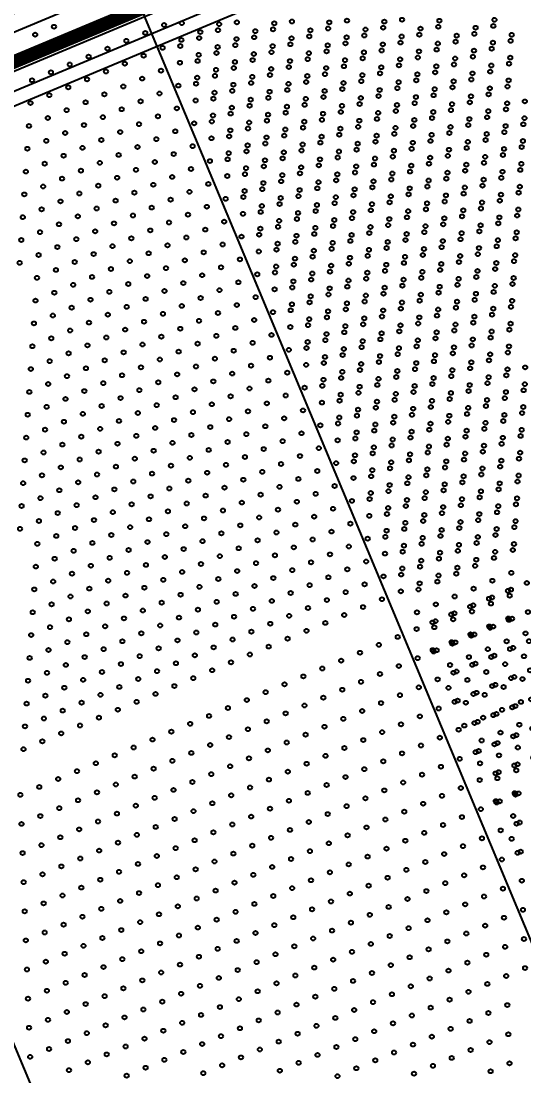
# Model space of a CAD drawing. Header units: millimetres. Extents: x 712803 to 922331, y -1382701 to -1225629.
# Drawn here: x 789080 to 789818, y -1316865 to -1315318 of the extents above; entities that cross this region are included whole.
import ezdxf

# ---------------------------------------------------------------- set-up
doc = ezdxf.new("R2010")
doc.units = ezdxf.units.MM
doc.header["$LTSCALE"] = 10
doc.header["$MEASUREMENT"] = 0
doc.linetypes.add('ACAD_ISO05W100', pattern=[33, 24, -3, 0, -3, 0, -3])
for name, color, linetype in [('I—平顶—分格线', 8, 'Continuous'), ('I—平顶—消防设施', 10, 'Continuous'), ('I—平顶—造型', 122, 'Continuous'), ('I—装饰—尺寸标注', 232, 'Continuous')]:
    doc.layers.add(name, color=color, linetype=linetype)
doc.styles.add('ARIAL', font='arial.ttf')
doc.dimstyles.new('XD30', dxfattribs={"dimscale": 30, "dimtxt": 2.5, "dimasz": 1, "dimexe": 1, "dimexo": 1, "dimgap": 0.8, "dimtad": 1, "dimdec": 0, "dimrnd": 5, "dimdsep": 46, "dimtxsty": 'ARIAL', "dimblk1": 'ARCHTICK', "dimblk2": 'ARCHTICK', "dimsah": 1, "dimcen": -0.9, "dimdle": 1, "dimclrd": 256, "dimclre": 256, "dimclrt": 40, "dimaunit": 1, "dimadec": 0, "dimazin": 0, "dimtfac": 0.35, "dimtdec": 0, "dimtix": 1, "dimtmove": 2, "dimatfit": 3, "dimldrblk": 'ARCHTICK', "dimfxl": 0, "dimtvp": 0.8, "dimtolj": 1, "dimtzin": 0, "dimarcsym": 0})

# ---------------------------------------------------------------- blocks, each defined once
blk = doc.blocks.new('_ArchTick')
at = {"color": 0, "linetype": 'ByBlock', "const_width": 0.15}
blk.add_lwpolyline([(-0.5, -0.5), (0.5, 0.5)], dxfattribs=at)
blk = doc.blocks.new('*D1586')
at = {"layer": 'Defpoints', "color": 0, "ltscale": 50, "transparency": 16777216}
for p in [(712802.6, -1325596.1, 277.1), (794966.1, -1327810.6, 276.8), (794557.8, -1327981.3)]:
    blk.add_point(p, dxfattribs=at)
at = {"layer": 'I—装饰—尺寸标注', "lineweight": -2, "ltscale": 50, "transparency": 16777216}
for p, q in [((781534.8, -1296829.9), (794569.3, -1328009)), ((781408, -1296915.4), (781574.1, -1296846)), ((794673.4, -1327932.9), (794530.1, -1327992.9))]:
    blk.add_line(p, q, dxfattribs=at)
at = {"layer": 'I—装饰—尺寸标注', "lineweight": -2, "ltscale": 50, "transparency": 16777216, "xscale": 30, "yscale": 30, "zscale": 30}
for p, rotation in [((781546.4, -1296857.5), 112.6875065896419), ((794557.8, -1327981.3), 292.6875065896419)]:
    blk.add_blockref('_ArchTick', p, dxfattribs=dict(at, rotation=rotation))
at = {"layer": 'I—装饰—尺寸标注', "color": 40, "ltscale": 50, "transparency": 16777216, "insert": (788109.6, -1312395.4), "char_height": 75, "attachment_point": 5, "rotation": 292.6875, "style": 'ARIAL'}
blk.add_mtext('\\A1;33735', dxfattribs=at)
blk = doc.blocks.new('4560')
at = {"layer": 'I—平顶—分格线', "color": 1}
for centre in [(-2960, -470), (-2920, -485), (-2960, -500), (-2880, -500), (-2920, -515), (-2840, -515), (-2960, -530), (-2880, -530), (-2800, -530), (-2920, -545), (-2840, -545), (-2760, -545), (-2960, -560), (-2920, -575), (-2880, -560), (-2840, -575), (-2800, -560), (-2760, -575), (-2720, -560), (-2680, -575), (-2960, -590), (-2880, -590), (-2800, -590), (-2720, -590), (-2640, -590), (-2920, -605), (-2840, -605), (-2760, -605), (-2680, -605), (-2600, -605), (-2960, -620), (-2880, -620), (-2800, -620), (-2720, -620), (-2640, -620), (-2560, -620), (-2920, -635), (-2840, -635), (-2760, -635), (-2680, -635), (-2600, -635), (-2520, -635), (-2960, -650), (-2880, -650), (-2800, -650), (-2720, -650), (-2640, -650), (-2560, -650), (-2480, -650), (-2920, -665), (-2840, -665), (-2760, -665), (-2680, -665), (-2600, -665), (-2520, -665), (-2440, -665), (-2960, -680), (-2880, -680), (-2800, -680), (-2720, -680), (-2640, -680), (-2560, -680), (-2480, -680), (-2920, -695), (-2840, -695), (-2760, -695), (-2680, -695), (-2600, -695), (-2520, -695), (-2440, -695), (-2960, -710), (-2880, -710), (-2800, -710), (-2720, -710), (-2640, -710), (-2560, -710), (-2480, -710), (-2400, -710), (-2920, -725), (-2840, -725), (-2760, -725), (-2680, -725), (-2600, -725), (-2520, -725), (-2440, -725), (-2360, -725), (-2960, -740), (-2880, -740), (-2800, -740), (-2720, -740), (-2640, -740), (-2560, -740), (-2480, -740), (-2400, -740), (-2320, -740), (-2920, -755), (-2840, -755), (-2760, -755), (-2680, -755), (-2600, -755), (-2520, -755), (-2440, -755), (-2360, -755), (-2960, -770), (-2880, -770), (-2800, -770), (-2720, -770), (-2640, -770), (-2560, -770), (-2480, -770), (-2400, -770), (-2320, -770), (-2920, -785), (-2840, -785), (-2760, -785), (-2680, -785), (-2600, -785), (-2520, -785), (-2440, -785), (-2360, -785), (-2960, -800), (-2880, -800), (-2800, -800), (-2720, -800), (-2640, -800), (-2560, -800), (-2480, -800), (-2400, -800), (-2920, -815), (-2840, -815), (-2760, -815), (-2680, -815), (-2600, -815), (-2520, -815), (-2440, -815), (-2360, -815), (-2960, -830), (-2880, -830), (-2800, -830), (-2720, -830), (-2640, -830), (-2560, -830), (-2480, -830), (-2400, -830), (-2920, -845), (-2840, -845), (-2760, -845), (-2680, -845), (-2600, -845), (-2520, -845), (-2440, -845), (-2360, -845), (-2960, -860), (-2880, -860), (-2800, -860), (-2720, -860), (-2640, -860), (-2560, -860), (-2480, -860), (-2400, -860), (-2920, -875), (-2840, -875), (-2760, -875), (-2680, -875), (-2600, -875), (-2520, -875), (-2440, -875), (-2360, -875), (-2960, -890), (-2880, -890), (-2800, -890), (-2720, -890), (-2640, -890), (-2560, -890), (-2480, -890), (-2400, -890), (-2920, -905), (-2840, -905), (-2760, -905), (-2680, -905), (-2600, -905), (-2520, -905), (-2440, -905), (-2960, -920), (-2880, -920), (-2800, -920), (-2720, -920), (-2640, -920), (-2560, -920), (-2480, -920), (-2400, -920), (-2920, -935), (-2840, -935), (-2760, -935), (-2680, -935), (-2600, -935), (-2520, -935), (-2440, -935), (-2960, -950), (-2880, -950), (-2800, -950), (-2720, -950), (-2640, -950), (-2560, -950), (-2480, -950), (-2400, -950), (-2920, -965), (-2840, -965), (-2760, -965), (-2680, -965), (-2600, -965), (-2520, -965), (-2440, -965), (-2960, -980), (-2880, -980), (-2800, -980), (-2720, -980), (-2640, -980), (-2560, -980), (-2480, -980), (-2400, -980), (-2920, -995), (-2840, -995), (-2760, -995), (-2680, -995), (-2600, -995), (-2520, -995), (-2440, -995), (-2960, -1010), (-2880, -1010), (-2800, -1010), (-2720, -1010), (-2640, -1010), (-2560, -1010), (-2480, -1010), (-2920, -1025), (-2840, -1025), (-2760, -1025), (-2680, -1025), (-2600, -1025), (-2520, -1025), (-2440, -1025), (-2960, -1040), (-2880, -1040), (-2800, -1040), (-2720, -1040), (-2640, -1040), (-2560, -1040), (-2480, -1040), (-2960, -1070), (-2920, -1055), (-2880, -1070), (-2840, -1055), (-2800, -1070), (-2760, -1055), (-2720, -1070), (-2680, -1055), (-2640, -1070), (-2600, -1055), (-2560, -1070), (-2520, -1055), (-2480, -1070), (-2440, -1055), (-2920, -1085), (-2840, -1085), (-2760, -1085), (-2680, -1085), (-2600, -1085), (-2520, -1085), (-2960, -1100), (-2880, -1100), (-2800, -1100), (-2720, -1100), (-2640, -1100), (-2560, -1100), (-2480, -1100), (-2920, -1115), (-2840, -1115), (-2760, -1115), (-2680, -1115), (-2600, -1115), (-2520, -1115), (-2960, -1130), (-2880, -1130), (-2800, -1130), (-2720, -1130), (-2640, -1130), (-2560, -1130), (-2480, -1130), (-2920, -1145), (-2840, -1145), (-2760, -1145), (-2680, -1145), (-2600, -1145), (-2520, -1145), (-2960, -1160), (-2880, -1160), (-2800, -1160), (-2720, -1160), (-2640, -1160), (-2560, -1160), (-2480, -1160), (-2920, -1175), (-2840, -1175), (-2760, -1175), (-2680, -1175), (-2600, -1175), (-2520, -1175), (-2960, -1190), (-2880, -1190), (-2800, -1190), (-2720, -1190), (-2640, -1190), (-2560, -1190), (-2920, -1205), (-2840, -1205), (-2760, -1205), (-2680, -1205), (-2600, -1205), (-2520, -1205), (-2960, -1220), (-2880, -1220), (-2800, -1220), (-2720, -1220), (-2640, -1220), (-2560, -1220), (-2920, -1235), (-2840, -1235), (-2760, -1235), (-2680, -1235), (-2600, -1235), (-2520, -1235), (-2960, -1250), (-2880, -1250), (-2800, -1250), (-2720, -1250), (-2640, -1250), (-2560, -1250), (-2920, -1265), (-2840, -1265), (-2760, -1265), (-2680, -1265), (-2600, -1265), (-2520, -1265), (-2960, -1280), (-2880, -1280), (-2800, -1280), (-2720, -1280), (-2640, -1280), (-2560, -1280), (-2920, -1295), (-2840, -1295), (-2760, -1295), (-2680, -1295), (-2600, -1295), (-2960, -1310), (-2880, -1310), (-2800, -1310), (-2720, -1310), (-2640, -1310), (-2560, -1310), (-2920, -1325), (-2840, -1325), (-2760, -1325), (-2680, -1325), (-2600, -1325), (-2960, -1340), (-2880, -1340), (-2800, -1340), (-2720, -1340), (-2640, -1340), (-2560, -1340), (-2920, -1355), (-2840, -1355), (-2760, -1355), (-2680, -1355), (-2600, -1355), (-2960, -1370), (-2880, -1370), (-2800, -1370), (-2720, -1370), (-2640, -1370), (-2920, -1385), (-2840, -1385), (-2760, -1385), (-2680, -1385), (-2600, -1385)]:
    blk.add_circle(centre, 3, dxfattribs=at)
blk = doc.blocks.new('30-1')
at = {"layer": 'I—平顶—分格线'}
for centre in [(-1370, -595.6), (-1385, -625.6), (-1355, -625.6), (-1325, -625.6), (-1295, -625.6), (-1370, -655.6), (-1340, -655.6), (-1310, -655.6), (-1280, -655.6), (-1250, -655.6), (-1220, -655.6), (-1385, -685.6), (-1355, -685.6), (-1325, -685.6), (-1295, -685.6), (-1265, -685.6), (-1235, -685.6), (-1205, -685.6), (-1175, -685.6), (-1145, -685.6), (-1370, -715.6), (-1340, -715.6), (-1310, -715.6), (-1280, -715.6), (-1250, -715.6), (-1220, -715.6), (-1190, -715.6), (-1160, -715.6), (-1130, -715.6), (-1100, -715.6), (-1070, -715.6), (-1385, -745.6), (-1355, -745.6), (-1325, -745.6), (-1295, -745.6), (-1265, -745.6), (-1235, -745.6), (-1205, -745.6), (-1175, -745.6), (-1145, -745.6), (-1115, -745.6), (-1085, -745.6), (-1055, -745.6), (-1025, -745.6), (-1370, -775.6), (-1340, -775.6), (-1310, -775.6), (-1280, -775.6), (-1250, -775.6), (-1220, -775.6), (-1190, -775.6), (-1160, -775.6), (-1130, -775.6), (-1100, -775.6), (-1070, -775.6), (-1040, -775.6), (-1010, -775.6), (-980, -775.6), (-950, -775.6), (-1385, -805.6), (-1355, -805.6), (-1325, -805.6), (-1295, -805.6), (-1265, -805.6), (-1235, -805.6), (-1205, -805.6), (-1175, -805.6), (-1145, -805.6), (-1115, -805.6), (-1085, -805.6), (-1055, -805.6), (-1025, -805.6), (-995, -805.6), (-965, -805.6), (-935, -805.6), (-1370, -835.6), (-1340, -835.6), (-1310, -835.6), (-1280, -835.6), (-1250, -835.6), (-1220, -835.6), (-1190, -835.6), (-1160, -835.6), (-1130, -835.6), (-1100, -835.6), (-1070, -835.6), (-1040, -835.6), (-1010, -835.6), (-980, -835.6), (-950, -835.6), (-1385, -865.6), (-1355, -865.6), (-1325, -865.6), (-1295, -865.6), (-1265, -865.6), (-1235, -865.6), (-1205, -865.6), (-1175, -865.6), (-1145, -865.6), (-1115, -865.6), (-1085, -865.6), (-1055, -865.6), (-1025, -865.6), (-995, -865.6), (-965, -865.6), (-1370, -895.6), (-1340, -895.6), (-1310, -895.6), (-1280, -895.6), (-1250, -895.6), (-1220, -895.6), (-1190, -895.6), (-1160, -895.6), (-1130, -895.6), (-1100, -895.6), (-1070, -895.6), (-1040, -895.6), (-1010, -895.6), (-980, -895.6), (-950, -895.6), (-1385, -925.6), (-1355, -925.6), (-1325, -925.6), (-1295, -925.6), (-1265, -925.6), (-1235, -925.6), (-1205, -925.6), (-1175, -925.6), (-1145, -925.6), (-1115, -925.6), (-1085, -925.6), (-1055, -925.6), (-1025, -925.6), (-995, -925.6), (-965, -925.6), (-1370, -955.6), (-1340, -955.6), (-1310, -955.6), (-1280, -955.6), (-1250, -955.6), (-1220, -955.6), (-1190, -955.6), (-1160, -955.6), (-1130, -955.6), (-1100, -955.6), (-1070, -955.6), (-1040, -955.6), (-1010, -955.6), (-980, -955.6), (-1385, -985.6), (-1355, -985.6), (-1325, -985.6), (-1295, -985.6), (-1265, -985.6), (-1235, -985.6), (-1205, -985.6), (-1175, -985.6), (-1145, -985.6), (-1115, -985.6), (-1085, -985.6), (-1055, -985.6), (-1025, -985.6), (-995, -985.6), (-1370, -1015.6), (-1340, -1015.6), (-1310, -1015.6), (-1280, -1015.6), (-1250, -1015.6), (-1220, -1015.6), (-1190, -1015.6), (-1160, -1015.6), (-1130, -1015.6), (-1100, -1015.6), (-1070, -1015.6), (-1040, -1015.6), (-1010, -1015.6), (-1385, -1045.6), (-1355, -1045.6), (-1325, -1045.6), (-1295, -1045.6), (-1265, -1045.6), (-1235, -1045.6), (-1205, -1045.6), (-1175, -1045.6), (-1145, -1045.6), (-1115, -1045.6), (-1085, -1045.6), (-1055, -1045.6), (-1025, -1045.6), (-1370, -1075.6), (-1340, -1075.6), (-1310, -1075.6), (-1280, -1075.6), (-1250, -1075.6), (-1220, -1075.6), (-1190, -1075.6), (-1160, -1075.6), (-1130, -1075.6), (-1100, -1075.6), (-1070, -1075.6), (-1040, -1075.6), (-1385, -1105.6), (-1355, -1105.6), (-1325, -1105.6), (-1295, -1105.6), (-1265, -1105.6), (-1235, -1105.6), (-1205, -1105.6), (-1175, -1105.6), (-1145, -1105.6), (-1115, -1105.6), (-1085, -1105.6), (-1055, -1105.6), (-1370, -1135.6), (-1340, -1135.6), (-1310, -1135.6), (-1280, -1135.6), (-1250, -1135.6), (-1220, -1135.6), (-1190, -1135.6), (-1160, -1135.6), (-1130, -1135.6), (-1100, -1135.6), (-1070, -1135.6), (-800, -1135.6), (-770, -1135.6), (-1385, -1165.6), (-1355, -1165.6), (-1325, -1165.6), (-1295, -1165.6), (-1265, -1165.6), (-1235, -1165.6), (-1205, -1165.6), (-1175, -1165.6), (-1145, -1165.6), (-1115, -1165.6), (-1085, -1165.6), (-815, -1165.6), (-785, -1165.6), (-755, -1165.6), (-725, -1165.6), (-695, -1165.6), (-1370, -1195.6), (-1340, -1195.6), (-1310, -1195.6), (-1280, -1195.6), (-1250, -1195.6), (-1220, -1195.6), (-1190, -1195.6), (-1160, -1195.6), (-1130, -1195.6), (-1100, -1195.6), (-830, -1195.6), (-800, -1195.6), (-770, -1195.6), (-740, -1195.6), (-710, -1195.6), (-680, -1195.6), (-650, -1195.6), (-620, -1195.6), (-1385, -1225.6), (-1355, -1225.6), (-1325, -1225.6), (-1295, -1225.6), (-1265, -1225.6), (-1235, -1225.6), (-1205, -1225.6), (-1175, -1225.6), (-1145, -1225.6), (-1115, -1225.6), (-845, -1225.6), (-815, -1225.6), (-785, -1225.6), (-755, -1225.6), (-725, -1225.6), (-695, -1225.6), (-665, -1225.6), (-635, -1225.6), (-605, -1225.6), (-575, -1225.6), (-545, -1225.6), (-1370, -1255.6), (-1340, -1255.6), (-1310, -1255.6), (-1280, -1255.6), (-1250, -1255.6), (-1220, -1255.6), (-1190, -1255.6), (-1160, -1255.6), (-1130, -1255.6), (-1100, -1255.6), (-860, -1255.6), (-830, -1255.6), (-800, -1255.6), (-770, -1255.6), (-740, -1255.6), (-710, -1255.6), (-680, -1255.6), (-650, -1255.6), (-620, -1255.6), (-590, -1255.6), (-560, -1255.6), (-530, -1255.6), (-500, -1255.6), (-470, -1255.6), (-1385, -1285.6), (-1355, -1285.6), (-1325, -1285.6), (-1295, -1285.6), (-1265, -1285.6), (-1235, -1285.6), (-1205, -1285.6), (-1175, -1285.6), (-1145, -1285.6), (-1115, -1285.6), (-875, -1285.6), (-845, -1285.6), (-815, -1285.6), (-785, -1285.6), (-755, -1285.6), (-725, -1285.6), (-695, -1285.6), (-665, -1285.6), (-635, -1285.6), (-605, -1285.6), (-575, -1285.6), (-545, -1285.6), (-515, -1285.6), (-485, -1285.6), (-455, -1285.6), (-425, -1285.6), (-395, -1285.6), (-1370, -1315.6), (-1340, -1315.6), (-1310, -1315.6), (-1280, -1315.6), (-1250, -1315.6), (-1220, -1315.6), (-1190, -1315.6), (-1160, -1315.6), (-1130, -1315.6), (-890, -1315.6), (-860, -1315.6), (-830, -1315.6), (-800, -1315.6), (-770, -1315.6), (-740, -1315.6), (-710, -1315.6), (-680, -1315.6), (-650, -1315.6), (-620, -1315.6), (-590, -1315.6), (-560, -1315.6), (-530, -1315.6), (-500, -1315.6), (-470, -1315.6), (-440, -1315.6), (-410, -1315.6), (-380, -1315.6), (-350, -1315.6), (-320, -1315.6), (-1385, -1345.6), (-1355, -1345.6), (-1325, -1345.6), (-1295, -1345.6), (-1265, -1345.6), (-1235, -1345.6), (-1205, -1345.6), (-1175, -1345.6), (-1145, -1345.6), (-905, -1345.6), (-875, -1345.6), (-845, -1345.6), (-815, -1345.6), (-785, -1345.6), (-755, -1345.6), (-725, -1345.6), (-695, -1345.6), (-665, -1345.6), (-635, -1345.6), (-605, -1345.6), (-575, -1345.6), (-545, -1345.6), (-515, -1345.6), (-485, -1345.6), (-455, -1345.6), (-425, -1345.6), (-395, -1345.6), (-365, -1345.6), (-335, -1345.6), (-305, -1345.6), (-275, -1345.6), (-245, -1345.6), (-1370, -1375.6), (-1340, -1375.6), (-1310, -1375.6), (-1280, -1375.6), (-1250, -1375.6), (-1220, -1375.6), (-1190, -1375.6), (-1160, -1375.6), (-920, -1375.6), (-890, -1375.6), (-860, -1375.6), (-830, -1375.6), (-800, -1375.6), (-770, -1375.6), (-740, -1375.6), (-710, -1375.6), (-680, -1375.6), (-650, -1375.6), (-620, -1375.6), (-590, -1375.6), (-560, -1375.6), (-530, -1375.6), (-500, -1375.6), (-470, -1375.6), (-440, -1375.6), (-410, -1375.6), (-380, -1375.6), (-350, -1375.6), (-320, -1375.6), (-290, -1375.6), (-260, -1375.6), (-230, -1375.6), (-200, -1375.6), (-170, -1375.6), (-1385, -1405.6), (-1355, -1405.6), (-1325, -1405.6), (-1295, -1405.6), (-1265, -1405.6), (-1235, -1405.6), (-1205, -1405.6), (-1175, -1405.6), (-935, -1405.6), (-905, -1405.6), (-875, -1405.6), (-845, -1405.6), (-815, -1405.6), (-785, -1405.6), (-755, -1405.6), (-725, -1405.6), (-695, -1405.6), (-665, -1405.6), (-635, -1405.6), (-605, -1405.6), (-575, -1405.6), (-545, -1405.6), (-515, -1405.6), (-485, -1405.6), (-455, -1405.6), (-425, -1405.6), (-395, -1405.6), (-365, -1405.6), (-335, -1405.6), (-305, -1405.6), (-275, -1405.6), (-245, -1405.6), (-215, -1405.6), (-185, -1405.6), (-155, -1405.6), (-1370, -1435.6), (-1340, -1435.6), (-1310, -1435.6), (-1280, -1435.6), (-1250, -1435.6), (-1220, -1435.6), (-1190, -1435.6), (-950, -1435.6), (-920, -1435.6), (-890, -1435.6), (-860, -1435.6), (-830, -1435.6), (-800, -1435.6), (-770, -1435.6), (-740, -1435.6), (-710, -1435.6), (-680, -1435.6), (-650, -1435.6), (-620, -1435.6), (-590, -1435.6), (-560, -1435.6), (-530, -1435.6), (-500, -1435.6), (-470, -1435.6), (-440, -1435.6), (-410, -1435.6), (-380, -1435.6), (-350, -1435.6), (-320, -1435.6), (-290, -1435.6), (-260, -1435.6), (-230, -1435.6), (-200, -1435.6), (-170, -1435.6), (-1385, -1465.6), (-1355, -1465.6), (-1325, -1465.6), (-1295, -1465.6), (-1265, -1465.6), (-1235, -1465.6), (-1205, -1465.6), (-935, -1465.6), (-905, -1465.6), (-875, -1465.6), (-845, -1465.6), (-815, -1465.6), (-785, -1465.6), (-755, -1465.6), (-725, -1465.6), (-695, -1465.6), (-665, -1465.6), (-635, -1465.6), (-605, -1465.6), (-575, -1465.6), (-545, -1465.6), (-515, -1465.6), (-485, -1465.6), (-455, -1465.6), (-425, -1465.6), (-395, -1465.6), (-365, -1465.6), (-335, -1465.6), (-305, -1465.6), (-275, -1465.6), (-245, -1465.6), (-215, -1465.6), (-185, -1465.6), (-1370, -1495.6), (-1340, -1495.6), (-1310, -1495.6), (-1280, -1495.6), (-1250, -1495.6), (-1220, -1495.6), (-950, -1495.6), (-920, -1495.6), (-890, -1495.6), (-860, -1495.6), (-830, -1495.6), (-800, -1495.6), (-770, -1495.6), (-740, -1495.6), (-710, -1495.6), (-680, -1495.6), (-650, -1495.6), (-620, -1495.6), (-590, -1495.6), (-560, -1495.6), (-530, -1495.6), (-500, -1495.6), (-470, -1495.6), (-440, -1495.6), (-410, -1495.6), (-380, -1495.6), (-350, -1495.6), (-320, -1495.6), (-290, -1495.6), (-260, -1495.6), (-230, -1495.6), (-200, -1495.6), (-1385, -1525.6), (-1355, -1525.6), (-1325, -1525.6), (-1295, -1525.6), (-1265, -1525.6), (-1235, -1525.6), (-965, -1525.6), (-935, -1525.6), (-905, -1525.6), (-875, -1525.6), (-845, -1525.6), (-815, -1525.6), (-785, -1525.6), (-755, -1525.6), (-725, -1525.6), (-695, -1525.6), (-665, -1525.6), (-635, -1525.6), (-605, -1525.6), (-575, -1525.6), (-545, -1525.6), (-515, -1525.6), (-485, -1525.6), (-455, -1525.6), (-425, -1525.6), (-395, -1525.6), (-365, -1525.6), (-335, -1525.6), (-305, -1525.6), (-275, -1525.6), (-245, -1525.6), (-215, -1525.6), (-185, -1525.6), (-1370, -1555.6), (-1340, -1555.6), (-1310, -1555.6), (-1280, -1555.6), (-1250, -1555.6), (-980, -1555.6), (-950, -1555.6), (-920, -1555.6), (-890, -1555.6), (-860, -1555.6), (-830, -1555.6), (-800, -1555.6), (-770, -1555.6), (-740, -1555.6), (-710, -1555.6), (-680, -1555.6), (-650, -1555.6), (-620, -1555.6), (-590, -1555.6), (-560, -1555.6), (-530, -1555.6), (-500, -1555.6), (-470, -1555.6), (-440, -1555.6), (-410, -1555.6), (-380, -1555.6), (-350, -1555.6), (-320, -1555.6), (-290, -1555.6), (-260, -1555.6), (-230, -1555.6), (-200, -1555.6), (-1385, -1585.6), (-1355, -1585.6), (-1325, -1585.6), (-1295, -1585.6), (-1265, -1585.6), (-995, -1585.6), (-965, -1585.6), (-935, -1585.6), (-905, -1585.6), (-875, -1585.6), (-845, -1585.6), (-815, -1585.6), (-785, -1585.6), (-755, -1585.6), (-725, -1585.6), (-695, -1585.6), (-665, -1585.6), (-635, -1585.6), (-605, -1585.6), (-575, -1585.6), (-545, -1585.6), (-515, -1585.6), (-485, -1585.6), (-455, -1585.6), (-425, -1585.6), (-395, -1585.6), (-365, -1585.6), (-335, -1585.6), (-305, -1585.6), (-275, -1585.6), (-245, -1585.6), (-215, -1585.6), (-1370, -1615.6), (-1340, -1615.6), (-1310, -1615.6), (-1280, -1615.6), (-1250, -1615.6), (-1010, -1615.6), (-980, -1615.6), (-950, -1615.6), (-920, -1615.6), (-890, -1615.6), (-860, -1615.6), (-830, -1615.6), (-800, -1615.6), (-770, -1615.6), (-740, -1615.6), (-710, -1615.6), (-680, -1615.6), (-650, -1615.6), (-620, -1615.6), (-590, -1615.6), (-560, -1615.6), (-530, -1615.6), (-500, -1615.6), (-470, -1615.6), (-440, -1615.6), (-410, -1615.6), (-380, -1615.6), (-350, -1615.6), (-320, -1615.6), (-290, -1615.6), (-260, -1615.6), (-230, -1615.6), (-1385, -1645.6), (-1355, -1645.6), (-1325, -1645.6), (-1295, -1645.6), (-1265, -1645.6), (-1025, -1645.6), (-995, -1645.6), (-965, -1645.6), (-935, -1645.6), (-905, -1645.6), (-875, -1645.6), (-845, -1645.6), (-815, -1645.6), (-785, -1645.6), (-755, -1645.6), (-725, -1645.6), (-695, -1645.6), (-665, -1645.6), (-635, -1645.6), (-605, -1645.6), (-575, -1645.6), (-545, -1645.6), (-515, -1645.6), (-485, -1645.6), (-455, -1645.6), (-425, -1645.6), (-395, -1645.6), (-365, -1645.6), (-335, -1645.6), (-305, -1645.6), (-275, -1645.6), (-245, -1645.6), (-1370, -1675.6), (-1340, -1675.6), (-1310, -1675.6), (-1280, -1675.6), (-1040, -1675.6), (-1010, -1675.6), (-980, -1675.6), (-950, -1675.6), (-920, -1675.6), (-890, -1675.6), (-860, -1675.6), (-830, -1675.6), (-800, -1675.6), (-770, -1675.6), (-740, -1675.6), (-710, -1675.6), (-680, -1675.6), (-650, -1675.6), (-620, -1675.6), (-590, -1675.6), (-560, -1675.6), (-530, -1675.6), (-500, -1675.6), (-470, -1675.6), (-440, -1675.6), (-410, -1675.6), (-380, -1675.6), (-350, -1675.6), (-320, -1675.6), (-290, -1675.6), (-260, -1675.6), (-1385, -1705.6), (-1355, -1705.6), (-1325, -1705.6), (-1295, -1705.6), (-1055, -1705.6), (-1025, -1705.6), (-995, -1705.6), (-965, -1705.6), (-935, -1705.6), (-905, -1705.6), (-875, -1705.6), (-845, -1705.6), (-815, -1705.6), (-785, -1705.6), (-755, -1705.6), (-725, -1705.6), (-695, -1705.6), (-665, -1705.6), (-635, -1705.6), (-605, -1705.6), (-575, -1705.6), (-545, -1705.6), (-515, -1705.6), (-485, -1705.6), (-455, -1705.6), (-425, -1705.6), (-395, -1705.6), (-365, -1705.6), (-335, -1705.6), (-305, -1705.6), (-275, -1705.6), (-1370, -1735.6), (-1340, -1735.6), (-1310, -1735.6), (-1070, -1735.6), (-1040, -1735.6), (-1010, -1735.6), (-980, -1735.6), (-950, -1735.6), (-920, -1735.6), (-890, -1735.6), (-860, -1735.6), (-830, -1735.6), (-800, -1735.6), (-770, -1735.6), (-740, -1735.6), (-710, -1735.6), (-680, -1735.6), (-650, -1735.6), (-620, -1735.6), (-590, -1735.6), (-560, -1735.6), (-530, -1735.6), (-500, -1735.6), (-470, -1735.6), (-440, -1735.6), (-410, -1735.6), (-380, -1735.6), (-350, -1735.6), (-320, -1735.6), (-290, -1735.6), (-1385, -1765.6), (-1355, -1765.6), (-1325, -1765.6), (-1085, -1765.6), (-1055, -1765.6), (-1025, -1765.6), (-995, -1765.6), (-965, -1765.6), (-935, -1765.6), (-905, -1765.6), (-875, -1765.6), (-845, -1765.6), (-815, -1765.6), (-785, -1765.6), (-755, -1765.6), (-725, -1765.6), (-695, -1765.6), (-665, -1765.6), (-635, -1765.6), (-605, -1765.6), (-575, -1765.6), (-545, -1765.6), (-515, -1765.6), (-485, -1765.6), (-455, -1765.6), (-425, -1765.6), (-395, -1765.6), (-365, -1765.6), (-335, -1765.6), (-305, -1765.6), (-1370, -1795.6), (-1340, -1795.6), (-1100, -1795.6), (-1070, -1795.6), (-1040, -1795.6), (-1010, -1795.6), (-980, -1795.6), (-950, -1795.6), (-920, -1795.6), (-890, -1795.6), (-860, -1795.6), (-830, -1795.6), (-800, -1795.6), (-770, -1795.6), (-740, -1795.6), (-710, -1795.6), (-680, -1795.6), (-650, -1795.6), (-620, -1795.6), (-590, -1795.6), (-560, -1795.6), (-530, -1795.6), (-500, -1795.6), (-470, -1795.6), (-440, -1795.6), (-410, -1795.6), (-380, -1795.6), (-350, -1795.6), (-320, -1795.6), (-1385, -1825.6), (-1355, -1825.6), (-1085, -1825.6), (-1055, -1825.6), (-1025, -1825.6), (-995, -1825.6), (-965, -1825.6), (-935, -1825.6), (-905, -1825.6), (-875, -1825.6), (-845, -1825.6), (-815, -1825.6), (-785, -1825.6), (-755, -1825.6), (-725, -1825.6), (-695, -1825.6), (-665, -1825.6), (-635, -1825.6), (-605, -1825.6), (-575, -1825.6), (-545, -1825.6), (-515, -1825.6), (-485, -1825.6), (-455, -1825.6), (-425, -1825.6), (-395, -1825.6), (-365, -1825.6), (-335, -1825.6), (-1370, -1855.6), (-1100, -1855.6), (-1070, -1855.6), (-1040, -1855.6), (-1010, -1855.6), (-980, -1855.6), (-950, -1855.6), (-920, -1855.6), (-890, -1855.6), (-860, -1855.6), (-830, -1855.6), (-800, -1855.6), (-770, -1855.6), (-740, -1855.6), (-710, -1855.6), (-680, -1855.6), (-650, -1855.6), (-620, -1855.6), (-590, -1855.6), (-560, -1855.6), (-530, -1855.6), (-500, -1855.6), (-470, -1855.6), (-440, -1855.6), (-410, -1855.6), (-380, -1855.6), (-350, -1855.6), (-1385, -1885.6), (-1115, -1885.6), (-1085, -1885.6), (-1055, -1885.6), (-1025, -1885.6), (-995, -1885.6), (-965, -1885.6), (-935, -1885.6), (-905, -1885.6), (-875, -1885.6), (-845, -1885.6), (-815, -1885.6), (-785, -1885.6), (-755, -1885.6), (-725, -1885.6), (-695, -1885.6), (-665, -1885.6), (-635, -1885.6), (-605, -1885.6), (-575, -1885.6), (-545, -1885.6), (-515, -1885.6), (-485, -1885.6), (-455, -1885.6), (-425, -1885.6), (-395, -1885.6), (-365, -1885.6), (-335, -1885.6), (-1130, -1915.6), (-1100, -1915.6), (-1070, -1915.6), (-1040, -1915.6), (-1010, -1915.6), (-980, -1915.6), (-950, -1915.6), (-920, -1915.6), (-890, -1915.6), (-860, -1915.6), (-830, -1915.6), (-800, -1915.6), (-770, -1915.6), (-740, -1915.6), (-710, -1915.6), (-680, -1915.6), (-650, -1915.6), (-620, -1915.6), (-590, -1915.6), (-560, -1915.6), (-530, -1915.6), (-500, -1915.6), (-470, -1915.6), (-440, -1915.6), (-410, -1915.6), (-380, -1915.6), (-350, -1915.6), (-1145, -1945.6), (-1115, -1945.6), (-1085, -1945.6), (-1055, -1945.6), (-1025, -1945.6), (-995, -1945.6), (-965, -1945.6), (-935, -1945.6), (-905, -1945.6), (-875, -1945.6), (-845, -1945.6), (-815, -1945.6), (-785, -1945.6), (-755, -1945.6), (-725, -1945.6), (-695, -1945.6), (-665, -1945.6), (-635, -1945.6), (-605, -1945.6), (-575, -1945.6), (-545, -1945.6), (-515, -1945.6), (-485, -1945.6), (-455, -1945.6), (-425, -1945.6), (-395, -1945.6), (-365, -1945.6), (-1160, -1975.6), (-1130, -1975.6), (-1100, -1975.6), (-1070, -1975.6), (-1040, -1975.6), (-1010, -1975.6), (-980, -1975.6), (-950, -1975.6), (-920, -1975.6), (-890, -1975.6), (-860, -1975.6), (-830, -1975.6), (-800, -1975.6), (-770, -1975.6), (-740, -1975.6), (-710, -1975.6), (-680, -1975.6), (-650, -1975.6), (-620, -1975.6), (-590, -1975.6), (-560, -1975.6), (-530, -1975.6), (-500, -1975.6), (-470, -1975.6), (-440, -1975.6), (-410, -1975.6), (-380, -1975.6), (-1175, -2005.6), (-1145, -2005.6), (-1115, -2005.6), (-1085, -2005.6), (-1055, -2005.6), (-1025, -2005.6), (-995, -2005.6), (-965, -2005.6), (-935, -2005.6), (-905, -2005.6), (-875, -2005.6), (-845, -2005.6), (-815, -2005.6), (-785, -2005.6), (-755, -2005.6), (-725, -2005.6), (-695, -2005.6), (-665, -2005.6), (-635, -2005.6), (-605, -2005.6), (-575, -2005.6), (-545, -2005.6), (-515, -2005.6), (-485, -2005.6), (-455, -2005.6), (-425, -2005.6), (-395, -2005.6), (-1190, -2035.6), (-1160, -2035.6), (-1130, -2035.6), (-1100, -2035.6), (-1070, -2035.6), (-1040, -2035.6), (-1010, -2035.6), (-980, -2035.6), (-950, -2035.6), (-920, -2035.6), (-890, -2035.6), (-860, -2035.6), (-830, -2035.6), (-800, -2035.6), (-770, -2035.6), (-740, -2035.6), (-710, -2035.6), (-680, -2035.6), (-650, -2035.6), (-620, -2035.6), (-590, -2035.6), (-560, -2035.6), (-530, -2035.6), (-500, -2035.6), (-470, -2035.6), (-440, -2035.6), (-410, -2035.6), (-1205, -2065.6), (-1175, -2065.6), (-1145, -2065.6), (-1115, -2065.6), (-1085, -2065.6), (-1055, -2065.6), (-1025, -2065.6), (-995, -2065.6), (-965, -2065.6), (-935, -2065.6), (-905, -2065.6), (-875, -2065.6), (-845, -2065.6), (-815, -2065.6), (-785, -2065.6), (-755, -2065.6), (-725, -2065.6), (-695, -2065.6), (-665, -2065.6), (-635, -2065.6), (-605, -2065.6), (-575, -2065.6), (-545, -2065.6), (-515, -2065.6), (-485, -2065.6), (-455, -2065.6), (-425, -2065.6), (-1220, -2095.6), (-1190, -2095.6), (-1160, -2095.6), (-1130, -2095.6), (-1100, -2095.6), (-1070, -2095.6), (-1040, -2095.6), (-1010, -2095.6), (-980, -2095.6), (-950, -2095.6), (-920, -2095.6), (-890, -2095.6), (-860, -2095.6), (-830, -2095.6), (-800, -2095.6), (-770, -2095.6), (-740, -2095.6), (-710, -2095.6), (-680, -2095.6), (-650, -2095.6), (-620, -2095.6), (-590, -2095.6), (-560, -2095.6), (-530, -2095.6), (-500, -2095.6), (-470, -2095.6), (-440, -2095.6)]:
    blk.add_circle(centre, 3, dxfattribs=at)

msp = doc.modelspace()

# ---------------------------------------------------------------- linework, layer by layer
at = {"layer": 'I—平顶—分格线', "extrusion": (0.000109945, 4.5974e-05, 1), "elevation": 26.2}
for points in [[(792348.5, -1324659.4), (788577.2, -1315641.2)], [(786685.3, -1318478.3), (791824, -1316329.3)], [(786577.9, -1316485), (790346.5, -1325496.6)], [(786374.9, -1316569.9), (790143.5, -1325581.5)]]:
    msp.add_lwpolyline(points, dxfattribs=at)
at = {"layer": 'I—平顶—消防设施', "linetype": 'ACAD_ISO05W100', "ltscale": 0.05, "const_width": 20, "elevation": 0}
msp.add_lwpolyline([(791261.1, -1314462), (785854.2, -1316722.6)], dxfattribs=at)
at = {"layer": 'I—平顶—消防设施', "linetype": 'ACAD_ISO05W100', "extrusion": (0.000109945, 4.5974e-05, 1), "const_width": 20, "elevation": 26.2}
msp.add_lwpolyline([(791056.1, -1314467.2), (786000.5, -1316581.6)], dxfattribs=at)
at = {"layer": 'I—平顶—造型', "elevation": 0}
msp.add_lwpolyline([(791245.2, -1314425.3), (785838.7, -1316685.7)], dxfattribs=at)
at = {"layer": 'I—平顶—造型'}
for points in [[(791276.1, -1314499.1), (785869.6, -1316759.5)], [(791283.8, -1314517.6), (785877.3, -1316778)]]:
    msp.add_lwpolyline(points, dxfattribs=at)
at = {"layer": 'I—平顶—造型', "extrusion": (0.000109945, 4.5974e-05, 1)}
for points, elevation in [([(791089.6, -1314547.2), (786033.9, -1316661.5)], 26.2), ([(787085.2, -1316273), (790854.1, -1325284.3)], -25.6)]:
    msp.add_lwpolyline(points, dxfattribs=dict(at, elevation=elevation))

# ---------------------------------------------------------------- block references
at = {"layer": 'I—平顶—分格线', "extrusion": (0.000109945, 4.5974e-05, 1)}
for name, p, rotation in [('30-1', (789400.7, -1313981.9, 26.2), 22.69420997310895), ('30-1', (790350.1, -1314243.4, 26.2), 22.69420997310895), ('4560', (791374.4, -1318701.4, 26.2), 292.694209973109)]:
    msp.add_blockref(name, p, dxfattribs=dict(at, rotation=rotation))
at = {"layer": 'I—平顶—分格线', "extrusion": (0.000109949, 4.59643e-05, 1), "rotation": 292.6891386025158}
msp.add_blockref('4560', (792089.4, -1318402.5, 26.2), dxfattribs=at)

# ---------------------------------------------------------------- dimensions: what is measured, and where the dimension line sits
at = {"layer": 'I—装饰—尺寸标注', "color": 6, "ltscale": 50}
dim = msp.add_linear_dim(base=(794557.8, -1327981.3, -277.1), p1=(712802.6, -1325596.1), p2=(794966.1, -1327810.6, -0.3), angle=292.6875, dimstyle='XD30', dxfattribs=at)
dim.commit()
dim.dimension.update_dxf_attribs({"geometry": '*D1586', "text_midpoint": (788109.6, -1312395.4, -277.1)})

doc.saveas('drawing.dxf')
